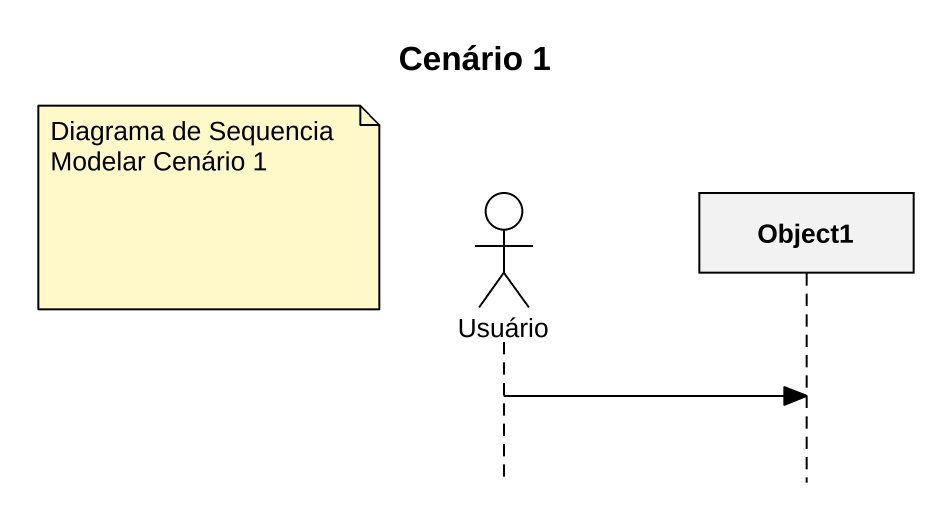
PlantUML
@startuml
title Cenário 1
hide footbox
actor Usuário
participant Object1

note left of Usuário
  Diagrama de Sequencia
  Modelar Cenário 1
end note
Usuário -> Object1
@enduml
